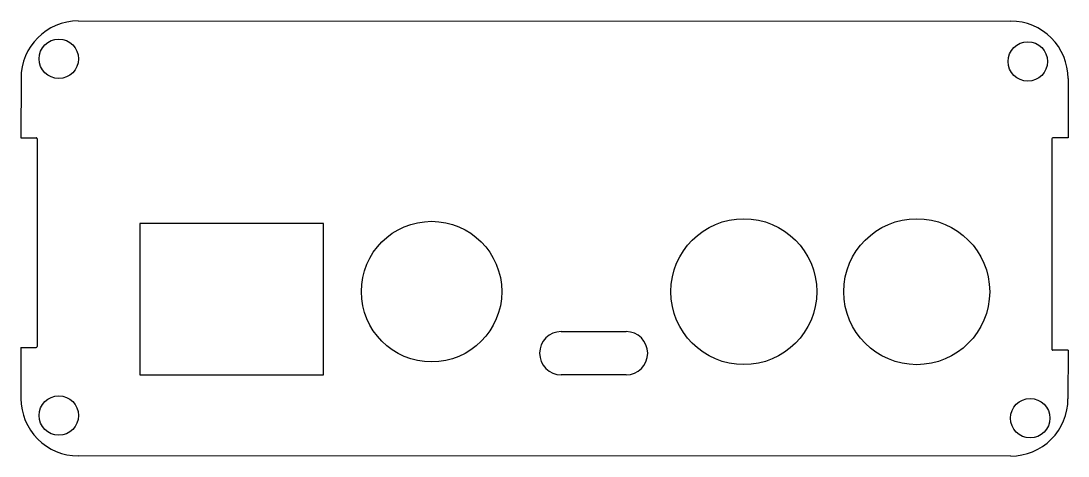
# Model space of a CAD drawing. Header units: millimetres. Extents: x 100 to 197, y 84.9 to 125.1.
import ezdxf

# ---------------------------------------------------------------- set-up
doc = ezdxf.new("R2010")
doc.units = ezdxf.units.MM
doc.layers.add('View', color=7, linetype='CONTINUOUS')

msp = doc.modelspace()

# ---------------------------------------------------------------- linework, layer by layer
at = {"layer": 'View'}
for p, q in [((105.354, 125.121), (191.654, 125.104)), ((100.053, 119.823), (100.052, 114.323)), ((196.953, 119.802), (196.952, 114.302)), ((100.052, 114.323), (101.452, 114.322)), ((101.552, 114.222), (101.548, 95.0223)), ((195.452, 114.203), (195.448, 94.7777)), ((196.952, 114.302), (195.552, 114.303)), ((111.05, 106.395), (111.047, 92.3953)), ((128.05, 106.392), (111.05, 106.395)), ((128.047, 92.3917), (128.05, 106.392)), ((150.048, 96.3872), (156.048, 96.3859)), ((100.048, 94.9226), (100.047, 90.1976)), ((100.048, 94.9226), (101.448, 94.9223)), ((196.948, 94.6774), (195.548, 94.6777)), ((196.948, 94.6774), (196.947, 90.1774)), ((111.047, 92.3953), (128.047, 92.3917)), ((156.047, 92.3859), (150.047, 92.3872)), ((191.646, 84.8785), (105.346, 84.8965))]:
    msp.add_line(p, q, dxfattribs=at)
for centre, radius in [((103.553, 121.622), 1.825), ((193.228, 121.378), 1.825), ((166.949, 100.084), 6.75), ((182.949, 100.08), 6.75), ((138.049, 100.09), 6.5), ((103.547, 88.6218), 1.825), ((193.447, 88.3782), 1.825)]:
    msp.add_circle(centre, radius, dxfattribs=at)
for centre, radius, start, end in [((105.353, 119.821), 5.3, 89.9881, 179.988), ((191.653, 119.804), 5.3, -0.011902, 89.9881), ((101.452, 114.222), 0.1, -0.011902, 89.9881), ((195.552, 114.203), 0.1, 89.9881, 179.988), ((150.048, 94.3872), 2, 89.9881, -90.0119), ((156.048, 94.3859), 2, -90.0119, 89.9881), ((101.448, 95.0223), 0.1, -90.0119, -0.011902), ((195.548, 94.7777), 0.1, 179.988, -90.0119), ((105.347, 90.1965), 5.3, 179.988, -90.0119), ((191.647, 90.1785), 5.3, -90.0119, -0.011775)]:
    msp.add_arc(centre, radius, start, end, dxfattribs=at)

doc.saveas('drawing.dxf')
